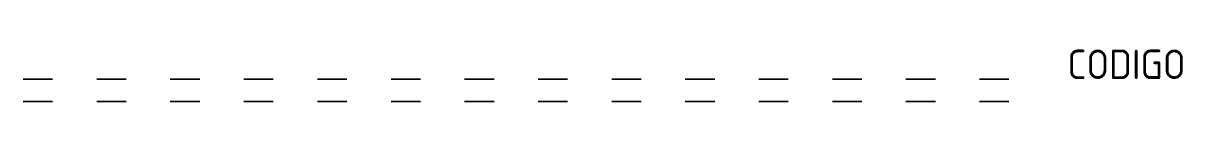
# Model space of a CAD drawing. Header units: millimetres. Extents: x 1737.444 to 1738.232, y 44154.56 to 44154.595.
import ezdxf

# ---------------------------------------------------------------- set-up
doc = ezdxf.new("R2010")
doc.units = ezdxf.units.MM
doc.styles.get("Standard").update_dxf_attribs({"font": 'ISOCP.SHX', "bigfont": 'bigfont.shx'})

msp = doc.modelspace()

# ---------------------------------------------------------------- linework, layer by layer
at = {"color": 7, "extrusion": (0, -1, 5.7404e-15)}
for centre in [(1737.4543, 1.15, -44154.57533), (1737.4543, 0.35, -44154.57533), (1737.5043, 1.15, -44154.57533), (1737.5043, 0.35, -44154.57533), (1737.5543, 1.15, -44154.57533), (1737.5543, 0.35, -44154.57533), (1737.6043, 1.15, -44154.57533), (1737.6043, 0.35, -44154.57533), (1737.6543, 1.15, -44154.57533), (1737.6543, 0.35, -44154.57533), (1737.7043, 1.15, -44154.57533), (1737.7043, 0.35, -44154.57533), (1737.7543, 1.15, -44154.57533), (1737.7543, 0.35, -44154.57533), (1737.8043, 1.15, -44154.57533), (1737.8043, 0.35, -44154.57533), (1737.8543, 1.15, -44154.57533), (1737.8543, 0.35, -44154.57533), (1737.9043, 1.15, -44154.57533), (1737.9043, 0.35, -44154.57533), (1737.9543, 1.15, -44154.57533), (1737.9543, 0.35, -44154.57533), (1738.0043, 1.15, -44154.57533), (1738.0043, 0.35, -44154.57533), (1738.0543, 1.15, -44154.57533), (1738.0543, 0.35, -44154.57533), (1738.1043, 1.15, -44154.57533), (1738.1043, 0.35, -44154.57533), (1737.4543, 1.15, -44154.56009), (1737.4543, 0.35, -44154.56009), (1737.5043, 1.15, -44154.56009), (1737.5043, 0.35, -44154.56009), (1737.5543, 1.15, -44154.56009), (1737.5543, 0.35, -44154.56009), (1737.6043, 1.15, -44154.56009), (1737.6043, 0.35, -44154.56009), (1737.6543, 1.15, -44154.56009), (1737.6543, 0.35, -44154.56009), (1737.7043, 1.15, -44154.56009), (1737.7043, 0.35, -44154.56009), (1737.7543, 1.15, -44154.56009), (1737.7543, 0.35, -44154.56009), (1737.8043, 1.15, -44154.56009), (1737.8043, 0.35, -44154.56009), (1737.8543, 1.15, -44154.56009), (1737.8543, 0.35, -44154.56009), (1737.9043, 1.15, -44154.56009), (1737.9043, 0.35, -44154.56009), (1737.9543, 1.15, -44154.56009), (1737.9543, 0.35, -44154.56009), (1738.0043, 1.15, -44154.56009), (1738.0043, 0.35, -44154.56009), (1738.0543, 1.15, -44154.56009), (1738.0543, 0.35, -44154.56009), (1738.1043, 1.15, -44154.56009), (1738.1043, 0.35, -44154.56009)]:
    msp.add_circle(centre, 0.01, dxfattribs=at)

# ---------------------------------------------------------------- texts
at = {"flags": 3}
msp.add_attdef('CODIGO', (1738.15403, 44154.57532), '4214', height=0.02, dxfattribs=at)

doc.saveas('drawing.dxf')
